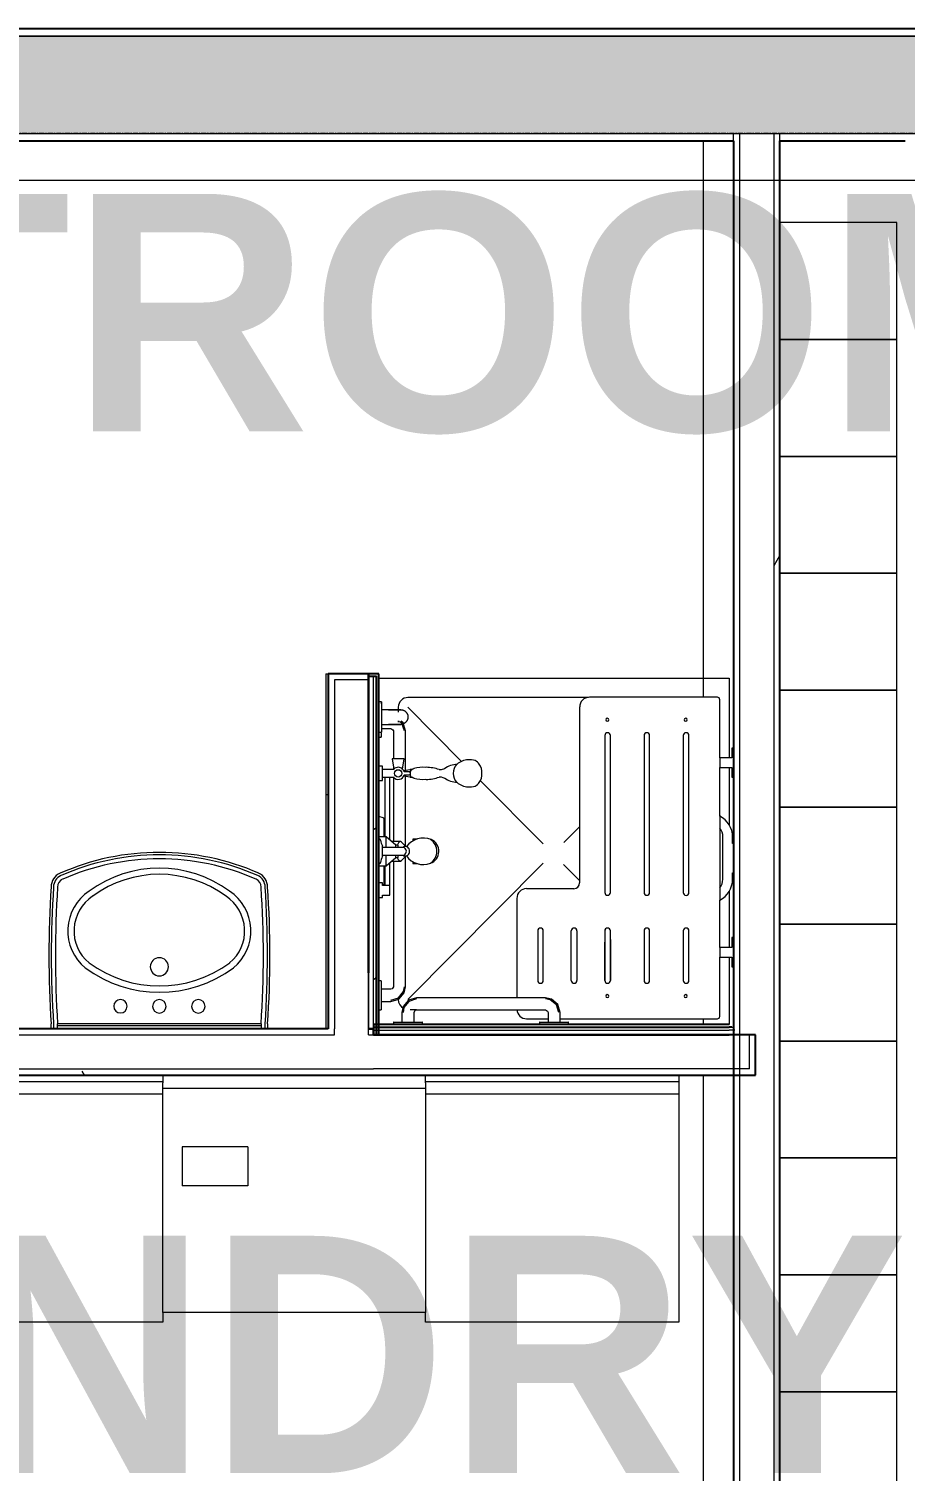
# Model space of a CAD drawing. Header units: inches. Extents: x 25557 to 33164, y -23509 to -20035.
# Drawn here: x 31163 to 31253, y -22506.8 to -22358.8 of the extents above; entities that cross this region are included whole.
import ezdxf

# ---------------------------------------------------------------- set-up
doc = ezdxf.new("R2010")
doc.units = ezdxf.units.IN
doc.header["$MEASUREMENT"] = 0
doc.linetypes.add('Grid Line 1_2_', pattern=[0.875, 0.5, -0.125, 0.125, -0.125])
for name, color, linetype, lineweight in [('A-AREA', 32, 'Continuous', 9), ('A-GENM', 13, 'Continuous', 9), ('A-WALL', 113, 'Continuous', 25), ('A-WALL-PATT', 111, 'Continuous', 25), ('G-ANNO-SYMB', 111, 'Continuous', 9), ('I-FURN', 30, 'Continuous', 9), ('I-WALL', 2, 'Continuous', 9), ('L-SITE-WALL', 31, 'Continuous', 9), ('M-AREA-IDEN', 171, 'Continuous', 9), ('P-SANR-FIXT', 6, 'Continuous', 9), ('Q-SPCQ', 91, 'Continuous', 9), ('S-GRID', 1, 'Continuous', 9)]:
    doc.layers.add(name, color=color, linetype=linetype, lineweight=lineweight)
doc.styles.add('Arial_B', font='arialbd.ttf', dxfattribs={"height": 24.354149})
pattern_1 = [(0, (5932.319, 0), (61.44, 15.36), [2.534, -43.546, 2.534, -43.546, -245.76]), (0, (5932.319, 0), (61.44, 15.36), [-92.16, 2.534, -89.626, 2.534, -43.546, -107.52]), (0, (5932.319, 0), (61.44, 15.36), [-230.4, 2.534, -28.186, 2.534, -74.266]), (120, (5955.359, 7.68), (-44.02215, 45.528601), [2.534, -43.546, 2.534, -43.546, -245.76]), (120, (5955.359, 7.68), (-44.02215, 45.528601), [-92.16, 2.534, -89.626, 2.534, -43.546, -107.52]), (120, (5955.359, 7.68), (-44.02215, 45.528601), [-230.4, 2.534, -28.186, 2.534, -74.266]), (240, (5963.039, 38.4), (-17.41785, -60.888601), [2.534, -43.546, 2.534, -43.546, -245.76]), (240, (5963.039, 38.4), (-17.41785, -60.888601), [-92.16, 2.534, -89.626, 2.534, -43.546, -107.52]), (240, (5963.039, 38.4), (-17.41785, -60.888601), [-230.4, 2.534, -28.186, 2.534, -74.266])]
pattern_2 = [(296.565, (5961.12, 17.28), (0.0001, 115.19999), [12.88, -244.715]), (33.69, (5966.88, 5.76), (-0.00014, 115.19958), [20.768, -394.592]), (33.69, (6082.08, 5.76), (-0.00014, 115.19958), [20.768, -394.592]), (33.69, (6197.28, 5.76), (-0.00014, 115.19958), [20.768, -394.592]), (116.565, (5984.16, 17.28), (0.0001, 115.19999), [12.88, -244.715]), (213.69, (5978.4, 28.8), (-0.00014, 115.19958), [20.768, -394.592]), (213.69, (6093.6, 28.8), (-0.00014, 115.19958), [20.768, -394.592]), (213.69, (6208.8, 28.8), (-0.00014, 115.19958), [20.768, -394.592]), (26.565, (6007.2, 17.28), (0.0001, 115.2), [25.76, -231.836]), (26.565, (6122.4, 17.28), (0.0001, 115.2), [25.76, -231.836]), (270, (6030.24, 28.8), (115.2, 7e-15), [11.52, -103.68]), (225, (6030.24, 17.28), (-1e-14, 115.20042), [16.292, -146.626]), (135, (6018.72, 5.76), (1e-14, 115.20042), [16.292, -146.626]), (288.435, (5984.16, 51.84), (-0.00042, 115.19956), [18.215, -346.08]), (18.435, (5989.92, 34.56), (-0.0004, 115.19956), [18.215, -346.08]), (18.435, (6105.12, 34.56), (-0.0004, 115.19956), [18.215, -346.08]), (18.435, (6220.32, 34.56), (-0.0004, 115.19956), [18.215, -346.08]), (135, (6007.2, 40.32), (1e-14, 115.20042), [16.292, -146.626]), (180, (5995.68, 51.84), (-1e-14, -115.2), [11.52, -103.68]), (251.565, (5955.36, 80.64), (0.00042, 115.19956), [18.215, -346.08]), (315, (5949.6, 63.36), (-1e-14, 115.20042), [16.292, -146.626]), (71.565, (5961.12, 51.84), (0.00042, 115.19956), [18.215, -346.08]), (135, (5966.88, 69.12), (1e-14, 115.20042), [16.292, -146.626]), (225, (6001.44, 80.64), (-1e-14, 115.20042), [16.292, -146.626]), (123.69, (5989.92, 69.12), (-0.00014, 115.19958), [20.768, -394.592]), (123.69, (6105.12, 69.12), (-0.00014, 115.19958), [20.768, -394.592]), (26.565, (5978.4, 86.4), (0.0001, 115.2), [12.88, -244.715]), (26.565, (6093.6, 86.4), (0.0001, 115.2), [12.88, -244.715]), (315, (5989.92, 92.16), (-1e-14, 115.20042), [16.292, -146.626]), (213.69, (6041.76, 109.44), (-0.00014, 115.19958), [20.768, -394.592]), (213.69, (6156.96, 109.44), (-0.00014, 115.19958), [20.768, -394.592]), (213.69, (6272.16, 109.44), (-0.00014, 115.19958), [20.768, -394.592]), (296.565, (6024.48, 97.92), (0.0001, 115.19999), [12.88, -244.715]), (45, (6030.24, 86.4), (1e-14, 115.20042), [16.292, -146.626]), (90, (6041.76, 97.92), (-115.2, 7e-15), [11.52, -103.68]), (213.69, (5989.92, 115.2), (-0.00014, 115.19958), [20.768, -394.592]), (213.69, (6105.12, 115.2), (-0.00014, 115.19958), [20.768, -394.592]), (213.69, (6220.32, 115.2), (-0.00014, 115.19958), [20.768, -394.592]), (315, (5972.64, 103.68), (-1e-14, 115.20042), [8.146, -154.772]), (26.565, (5978.4, 97.92), (0.0001, 115.2), [12.88, -244.715]), (26.565, (6093.6, 97.92), (0.0001, 115.2), [12.88, -244.715]), (90, (5989.92, 103.68), (-115.2, 7e-15), [11.52, -103.68]), (333.435, (5943.84, 109.44), (-0.0001, 115.2), [12.88, -244.715]), (333.435, (6059.04, 109.44), (-0.0001, 115.2), [12.88, -244.715]), (243.435, (5955.36, 103.68), (-0.0001, 115.19999), [12.88, -244.715]), (161.565, (5949.6, 92.16), (0.0004, 115.19956), [18.215, -346.08]), (161.565, (6064.8, 92.16), (0.0004, 115.19956), [18.215, -346.08]), (161.565, (6180, 92.16), (0.0004, 115.19956), [18.215, -346.08]), (45, (5932.32, 97.92), (1e-14, 115.20042), [16.292, -146.626]), (26.565, (5938.08, 0), (0.0001, 115.2), [12.88, -244.715]), (26.565, (6053.28, 0), (0.0001, 115.2), [12.88, -244.715]), (116.565, (5949.6, 5.76), (0.0001, 115.19999), [12.88, -244.715]), (206.565, (5943.84, 17.28), (0.0001, 115.2), [12.88, -244.715]), (206.565, (6059.04, 17.28), (0.0001, 115.2), [12.88, -244.715]), (296.565, (5932.32, 11.52), (0.0001, 115.19999), [12.88, -244.715]), (14.036, (6018.72, 51.84), (0.0005, 115.19957), [23.749, -451.233]), (14.036, (6133.92, 51.84), (0.0005, 115.19957), [23.749, -451.233]), (14.036, (6249.12, 51.84), (0.0005, 115.19957), [23.749, -451.233]), (14.036, (6364.32, 51.84), (0.0005, 115.19957), [23.749, -451.233]), (135, (6041.76, 57.6), (1e-14, 115.20042), [16.292, -146.626]), (198.435, (6030.24, 69.12), (-0.0004, 115.19956), [18.215, -346.08]), (198.435, (6145.44, 69.12), (-0.0004, 115.19956), [18.215, -346.08]), (198.435, (6260.64, 69.12), (-0.0004, 115.19956), [18.215, -346.08]), (296.565, (6012.96, 63.36), (0.0001, 115.19999), [12.88, -244.715]), (333.435, (5938.08, 34.56), (-0.0001, 115.2), [12.88, -244.715]), (333.435, (6053.28, 34.56), (-0.0001, 115.2), [12.88, -244.715]), (45, (5949.6, 28.8), (1e-14, 115.20042), [8.146, -154.772]), (116.565, (5955.36, 34.56), (0.0001, 115.19999), [12.88, -244.715]), (225, (5949.6, 46.08), (-1e-14, 115.20042), [16.292, -146.626])]

# ---------------------------------------------------------------- blocks, each defined once
blk = doc.blocks.new('Locker-Double Stacked - 12_ x 12_-11070-Overall Floor Plan')
at = {"layer": 'I-FURN', "color": 7}
for p, q in [((6, 6), (-6, 6)), ((-6, 6), (-6, -6)), ((6, -6), (6, 6)), ((-6, -6), (6, -6))]:
    blk.add_line(p, q, dxfattribs=at)
blk = doc.blocks.new('Sink-Bathroom-Kohler-Pinoir-2035-8 - Vitreous_China-0-White-11071-Overall Floor Plan')
at = {"layer": 'P-SANR-FIXT', "color": 7}
for p, q in [((24149.93, -22598.24), (24149.93, -22597.74)), ((24150.18, -22597.73), (24150.18, -22598.24)), ((24150.6, -22598.24), (24150.6, -22597.72)), ((24161.05, -22597.72), (24150.6, -22597.72)), ((24150.6, -22597.91), (24161.05, -22597.89)), ((24171.5, -22597.72), (24161.05, -22597.72)), ((24161.05, -22597.89), (24171.5, -22597.91)), ((24171.5, -22597.72), (24171.5, -22598.24)), ((24171.91, -22598.24), (24171.91, -22597.73)), ((24172.17, -22597.74), (24172.17, -22598.24))]:
    blk.add_line(p, q, dxfattribs=at)
for centre, radius, start, end in [((24161.05, -22605.54), 25.41, 66.3302, 113.6742), ((24161.05, -22605.54), 25.15, 66.3302, 113.6726), ((24161.05, -22605.54), 24.74, 66.3302, 113.6698), ((24161.05, -22593.95), 12.2, 53.7683, 126.2317), ((24151.47, -22583.68), 1.54, 113.9605, 180.0345), ((24151.47, -22583.68), 1.29, 113.9877, 180.3965), ((24151.47, -22583.68), 0.875, 114.0553, 181.2927), ((24161.05, -22593.95), 11.57, 53.6931, 126.3069), ((24170.63, -22583.67), 0.862, 358.0783, 66.3302), ((24170.63, -22583.67), 1.28, 359.0965, 66.3302), ((24170.63, -22583.67), 1.53, 359.5057, 66.3302), ((24256.28, -22590.71), 106.58, 176.2183, 183.7835), ((24256.28, -22590.71), 106.33, 176.2135, 183.7881), ((24256.28, -22590.71), 105.91, 176.2045, 183.7955), ((24156.54, -22588.19), 4.9, 123.5514, 230.6366), ((24156.54, -22588.19), 4.26, 123.3558, 230.4225), ((24165.55, -22588.19), 4.26, 309.5775, 56.6442), ((24165.55, -22588.19), 4.9, 309.3634, 56.4486), ((24065.82, -22590.71), 105.91, 356.2045, 3.7955), ((24065.82, -22590.71), 106.33, 356.2119, 3.7854), ((24065.82, -22590.71), 106.58, 356.2165, 3.78), ((24161.05, -22581.66), 12.82, 233.5725, 306.4275), ((24161.05, -22581.66), 12.18, 233.6508, 306.3492), ((24161.05, -22591.87), 0.934, 0, 180), ((24161.05, -22591.87), 0.934, 180, 0), ((24157.05, -22595.92), 0.692, 0, 180), ((24161.05, -22595.93), 0.69, 0, 180), ((24165.05, -22595.93), 0.69, 0, 180), ((24157.05, -22595.92), 0.692, 180, 0), ((24161.05, -22595.93), 0.69, 180, 0), ((24165.05, -22595.93), 0.69, 180, 0)]:
    blk.add_arc(centre, radius, start, end, dxfattribs=at)
blk = doc.blocks.new('Parametric_ADA_Grab_Bar_-_2_Piece_3744 - Parametric_ADA_Grab_Bar_-_2_Piece_3744 2-222682-Overall Floor Plan')
at = {"layer": 'A-GENM', "color": 7}
for p, q in [((0, 30.03), (0.25, 30.03)), ((0.25, 30.47), (0.25, 30.03)), ((0.25, 30.03), (0.25, 30.08)), ((0.28, 30.91), (1.25, 30.91)), ((1.5, 30.66), (1.5, 27.81)), ((2.75, 26.59), (2.75, 30.66)), ((1.5, 27.05), (1.5, 26.69)), ((1.5, 25.94), (1.5, 19.31)), ((2.75, 18.85), (2.75, 26.04)), ((2.75, 4.41), (2.75, 17.77)), ((1.5, 17.32), (1.5, 4.41)), ((0.25, 5.03), (0, 5.03)), ((0.25, 4.98), (0.25, 5.03)), ((0.25, 5.03), (0.25, 2.03)), ((1.25, 4.16), (0.25, 4.16)), ((17.13, 3.28), (3.88, 3.28)), ((0, 2.03), (0.25, 2.03)), ((0.25, 2.91), (1.25, 2.91)), ((0.25, 2.03), (0.25, 2.08)), ((2.38, 1.78), (2.38, 0.78)), ((3.63, 0.78), (3.63, 1.78)), ((3.88, 2.03), (17.13, 2.03)), ((17.38, 1.78), (17.38, 0.78)), ((18.63, 0.78), (18.63, 1.78)), ((1.5, 0.78), (1.5, 0.53)), ((1.5, 0.78), (4.5, 0.78)), ((1.55, 0.78), (1.5, 0.78)), ((4.5, 0.78), (4.45, 0.78)), ((4.5, 0.53), (4.5, 0.78)), ((16.5, 0.78), (16.5, 0.53)), ((16.5, 0.78), (19.5, 0.78)), ((16.55, 0.78), (16.5, 0.78)), ((19.5, 0.78), (19.45, 0.78)), ((19.5, 0.53), (19.5, 0.78))]:
    blk.add_line(p, q, dxfattribs=at)
at = {"layer": 'A-GENM', "color": 7, "flags": 128}
for points in [[(2.63, 30.66), (2.38, 31.44), (2.14, 31.63)], [(2.75, 30.66), (2.51, 31.48), (2.3, 31.65)], [(1.25, 30.91), (1.46, 30.79), (1.5, 30.66)], [(1.25, 2.91), (2.07, 3.15), (2.62, 3.8), (2.75, 4.41)], [(1.5, 4.41), (1.39, 4.2), (1.25, 4.16)], [(1.25, 3.03), (2.03, 3.27), (2.54, 3.92), (2.63, 4.41)], [(3.88, 3.28), (3.05, 3.04), (2.5, 2.38), (2.38, 1.78)], [(3.88, 3.16), (3.09, 2.91), (2.59, 2.27), (2.5, 1.78)], [(18.63, 1.78), (18.38, 2.6), (17.73, 3.15), (17.13, 3.28)], [(18.5, 1.78), (18.26, 2.56), (17.61, 3.07), (17.13, 3.16)], [(3.63, 1.78), (3.74, 1.99), (3.88, 2.03)], [(17.13, 2.03), (17.34, 1.92), (17.38, 1.78)]]:
    blk.add_lwpolyline(points, dxfattribs=at)
blk = doc.blocks.new('Shower_Seat-Retractable-Frost_Products_LTD_-Handicap-_975L_M_ - Steel-Stainless-V62-Overall Floor Plan')
at = {"layer": 'Q-SPCQ', "color": 10, "lineweight": 13}
for p, q in [((25301.35, -22427.4), (25288.21, -22427.4)), ((25301.6, -22433.61), (25301.6, -22427.65)), ((25287.21, -22428.4), (25287.21, -22446.46)), ((25289.79, -22431.33), (25289.79, -22447.44)), ((25290.37, -22447.44), (25290.37, -22431.33)), ((25293.82, -22431.33), (25293.82, -22447.44)), ((25294.4, -22447.44), (25294.4, -22431.33)), ((25297.85, -22431.33), (25297.85, -22447.44)), ((25298.42, -22447.44), (25298.42, -22431.33)), ((25301.6, -22433.61), (25301.6, -22434.61)), ((25302.84, -22433.61), (25301.6, -22433.61)), ((25303.02, -22432.62), (25302.84, -22432.62)), ((25302.84, -22432.62), (25302.84, -22433.61)), ((25301.6, -22434.61), (25302.84, -22434.61)), ((25301.6, -22439.59), (25301.6, -22434.61)), ((25302.84, -22434.61), (25302.84, -22435.6)), ((25302.84, -22435.6), (25303.02, -22435.6)), ((25301.6, -22439.52), (25301.6, -22448.23)), ((25301.92, -22446.09), (25301.92, -22441.71)), ((25302.92, -22442.42), (25302.92, -22441.74)), ((25303.01, -22442.41), (25302.92, -22442.42)), ((25303.01, -22445.41), (25303.01, -22442.41)), ((25302.92, -22445.41), (25303.01, -22445.41)), ((25302.92, -22446.09), (25302.92, -22445.41)), ((25286.62, -22447.05), (25281.76, -22447.05)), ((25280.77, -22448.04), (25280.77, -22458.26)), ((25301.6, -22453.07), (25301.6, -22448.23)), ((25282.9, -22451.37), (25282.9, -22456.47)), ((25283.48, -22456.47), (25283.48, -22451.37)), ((25286.35, -22456.47), (25286.35, -22451.37)), ((25286.93, -22451.37), (25286.93, -22456.47)), ((25289.79, -22451.37), (25289.79, -22451.42)), ((25289.79, -22451.37), (25289.79, -22456.47)), ((25290.37, -22456.47), (25290.37, -22451.37)), ((25293.82, -22451.37), (25293.82, -22456.47)), ((25294.4, -22456.47), (25294.4, -22451.37)), ((25297.85, -22451.37), (25297.85, -22456.47)), ((25298.42, -22456.47), (25298.42, -22451.37)), ((25289.79, -22456.47), (25289.79, -22452.52)), ((25290.37, -22452.25), (25290.37, -22456.47)), ((25301.6, -22453.07), (25301.6, -22454.07)), ((25302.84, -22453.07), (25301.6, -22453.07)), ((25302.84, -22452.07), (25302.84, -22453.07)), ((25303.02, -22452.07), (25302.84, -22452.07)), ((25301.6, -22454.07), (25302.84, -22454.07)), ((25301.6, -22460.15), (25301.6, -22454.07)), ((25302.84, -22454.07), (25302.84, -22455.06)), ((25302.84, -22455.06), (25303.02, -22455.06)), ((25281.76, -22460.4), (25283.97, -22460.4)), ((25285.18, -22460.4), (25301.35, -22460.4))]:
    blk.add_line(p, q, dxfattribs=at)
for centre, radius, start, end in [((25288.21, -22428.4), 0.998, 90, 180), ((25301.35, -22427.65), 0.249, 0, 90), ((25290.05, -22429.71), 0.157, 90, 270), ((25290.05, -22429.71), 0.157, 270, 90), ((25298.1, -22429.71), 0.157, 90, 270), ((25298.1, -22429.71), 0.157, 270, 90), ((25290.08, -22431.33), 0.289, 0, 180), ((25294.11, -22431.33), 0.289, 0, 180), ((25298.14, -22431.33), 0.289, 0, 180), ((25300.63, -22441.43), 2.09, 57.8406, 62.567), ((25300.5, -22441.74), 2.42, 0, 62.8489), ((25300.57, -22441.71), 1.35, 0, 40), ((25281.76, -22448.04), 0.998, 90, 180), ((25286.62, -22446.46), 0.589, 270, 0), ((25300.47, -22446.06), 1.45, 321.4199, 358.8453), ((25300.45, -22446.05), 2.47, 297.8217, 359.1458), ((25290.08, -22447.44), 0.288, 180, 0), ((25294.11, -22447.44), 0.288, 180, 0), ((25298.14, -22447.44), 0.289, 180, 0), ((25300.73, -22446.7), 1.77, 299.5044, 304.7548), ((25283.19, -22451.37), 0.289, 0, 180), ((25286.64, -22451.37), 0.289, 0, 180), ((25290.08, -22451.37), 0.289, 40.7863, 180), ((25290.08, -22451.37), 0.289, 0, 180), ((25294.11, -22451.37), 0.289, 0, 180), ((25298.14, -22451.37), 0.289, 0, 180), ((25283.19, -22456.47), 0.289, 180, 0), ((25286.64, -22456.47), 0.289, 180, 0), ((25290.08, -22456.47), 0.289, 180, 0), ((25290.08, -22456.47), 0.289, 180, 0), ((25294.11, -22456.47), 0.289, 180, 0), ((25298.14, -22456.47), 0.289, 180, 0), ((25290.05, -22458.07), 0.157, 90, 270), ((25290.05, -22458.07), 0.157, 270, 90), ((25298.1, -22458.07), 0.157, 90, 270), ((25298.1, -22458.07), 0.157, 270, 90), ((25281.76, -22459.4), 0.998, 182.9496, 270), ((25301.35, -22460.15), 0.249, 270, 0)]:
    blk.add_arc(centre, radius, start, end, dxfattribs=at)
blk = doc.blocks.new('817_Grab_Bars - 8170-001180-V56-Overall Floor Plan')
at = {"layer": 'Q-SPCQ', "color": 7}
for p, q in [((25461.77, -22630.3), (25461.77, -22631.02)), ((25461.77, -22630.3), (25461.77, -22631.02)), ((25463.27, -22631.02), (25463.27, -22630.3)), ((25463.27, -22631.02), (25463.27, -22630.3)), ((25460.95, -22631.02), (25460.95, -22631.3)), ((25460.95, -22631.02), (25460.95, -22631.3)), ((25460.95, -22631.02), (25464.08, -22631.02)), ((25461.16, -22631.02), (25460.95, -22631.02)), ((25460.95, -22631.02), (25461.16, -22631.02)), ((25461.16, -22631.02), (25460.95, -22631.02)), ((25464.08, -22631.3), (25464.08, -22631.02)), ((25464.08, -22631.3), (25464.08, -22631.02))]:
    blk.add_line(p, q, dxfattribs=at)
at = {"layer": 'Q-SPCQ', "color": 7, "flags": 128}
for points in [[(25461.77, -22629.05), (25461.77, -22629.02), (25461.77, -22628.99), (25461.77, -22628.96), (25461.77, -22628.93), (25461.78, -22628.9), (25461.79, -22628.87), (25461.79, -22628.85), (25461.8, -22628.82), (25461.81, -22628.79), (25461.82, -22628.76), (25461.84, -22628.73), (25461.85, -22628.71), (25461.86, -22628.68), (25461.88, -22628.65), (25461.9, -22628.63), (25461.91, -22628.6), (25461.93, -22628.58), (25461.95, -22628.56), (25461.97, -22628.54), (25461.99, -22628.51), (25462.01, -22628.49), (25462.04, -22628.47), (25462.06, -22628.46), (25462.09, -22628.44), (25462.11, -22628.42), (25462.14, -22628.41), (25462.16, -22628.39), (25462.19, -22628.38), (25462.22, -22628.37), (25462.24, -22628.35), (25462.27, -22628.34), (25462.3, -22628.33), (25462.33, -22628.33), (25462.36, -22628.32), (25462.39, -22628.31), (25462.42, -22628.31), (25462.45, -22628.31), (25462.48, -22628.3), (25462.51, -22628.3), (25462.52, -22628.3)], [(25461.77, -22629.05), (25461.77, -22629.05), (25461.77, -22629.06), (25461.77, -22629.06), (25461.77, -22629.07), (25461.77, -22629.08), (25461.77, -22629.09), (25461.77, -22629.1), (25461.77, -22629.12), (25461.77, -22629.13), (25461.77, -22629.15), (25461.77, -22629.17), (25461.77, -22629.19), (25461.77, -22629.22), (25461.77, -22629.24), (25461.77, -22629.27), (25461.77, -22629.3), (25461.77, -22629.33), (25461.77, -22629.36), (25461.77, -22629.4), (25461.77, -22629.43), (25461.77, -22629.47), (25461.77, -22629.51), (25461.77, -22629.55), (25461.77, -22629.59), (25461.77, -22629.63), (25461.77, -22629.67), (25461.77, -22629.71), (25461.77, -22629.76), (25461.77, -22629.8), (25461.77, -22629.85), (25461.77, -22629.9), (25461.77, -22629.94), (25461.77, -22629.99), (25461.77, -22630.04), (25461.77, -22630.09), (25461.77, -22630.14), (25461.77, -22630.19), (25461.77, -22630.24), (25461.77, -22630.29), (25461.77, -22630.3)], [(25461.77, -22630.3), (25461.77, -22630.25), (25461.77, -22630.2), (25461.77, -22630.15), (25461.77, -22630.1), (25461.77, -22630.05), (25461.77, -22630.01), (25461.77, -22629.96), (25461.77, -22629.91), (25461.77, -22629.86), (25461.77, -22629.82), (25461.77, -22629.77), (25461.77, -22629.73), (25461.77, -22629.68), (25461.77, -22629.64), (25461.77, -22629.6), (25461.77, -22629.56), (25461.77, -22629.52), (25461.77, -22629.48), (25461.77, -22629.44), (25461.77, -22629.41), (25461.77, -22629.37), (25461.77, -22629.34), (25461.77, -22629.31), (25461.77, -22629.28), (25461.77, -22629.25), (25461.77, -22629.22), (25461.77, -22629.2), (25461.77, -22629.18), (25461.77, -22629.16), (25461.77, -22629.14), (25461.77, -22629.12), (25461.77, -22629.11), (25461.77, -22629.09), (25461.77, -22629.08), (25461.77, -22629.07), (25461.77, -22629.06), (25461.77, -22629.06), (25461.77, -22629.05), (25461.77, -22629.05)], [(25462.52, -22628.3), (25462.55, -22628.3), (25462.58, -22628.31), (25462.61, -22628.31), (25462.63, -22628.31), (25462.66, -22628.32), (25462.69, -22628.32), (25462.72, -22628.33), (25462.75, -22628.34), (25462.78, -22628.35), (25462.81, -22628.36), (25462.83, -22628.37), (25462.86, -22628.39), (25462.89, -22628.4), (25462.91, -22628.42), (25462.94, -22628.43), (25462.96, -22628.45), (25462.99, -22628.47), (25463.01, -22628.49), (25463.03, -22628.51), (25463.05, -22628.53), (25463.07, -22628.55), (25463.09, -22628.57), (25463.11, -22628.6), (25463.13, -22628.62), (25463.15, -22628.65), (25463.16, -22628.67), (25463.18, -22628.7), (25463.19, -22628.73), (25463.2, -22628.75), (25463.21, -22628.78), (25463.22, -22628.81), (25463.23, -22628.84), (25463.24, -22628.87), (25463.25, -22628.9), (25463.25, -22628.93), (25463.26, -22628.95), (25463.26, -22628.98), (25463.26, -22629.01), (25463.27, -22629.04), (25463.27, -22629.05)], [(25463.27, -22630.3), (25463.27, -22630.25), (25463.27, -22630.2), (25463.27, -22630.15), (25463.27, -22630.1), (25463.27, -22630.05), (25463.27, -22630.01), (25463.27, -22629.96), (25463.27, -22629.91), (25463.27, -22629.86), (25463.27, -22629.82), (25463.27, -22629.77), (25463.27, -22629.73), (25463.27, -22629.68), (25463.27, -22629.64), (25463.27, -22629.6), (25463.27, -22629.56), (25463.27, -22629.52), (25463.27, -22629.48), (25463.27, -22629.44), (25463.27, -22629.41), (25463.27, -22629.37), (25463.27, -22629.34), (25463.27, -22629.31), (25463.27, -22629.28), (25463.27, -22629.25), (25463.27, -22629.22), (25463.27, -22629.2), (25463.27, -22629.18), (25463.27, -22629.16), (25463.27, -22629.14), (25463.27, -22629.12), (25463.27, -22629.11), (25463.27, -22629.09), (25463.27, -22629.08), (25463.27, -22629.07), (25463.27, -22629.06), (25463.27, -22629.06), (25463.27, -22629.05), (25463.27, -22629.05)], [(25463.27, -22629.05), (25463.27, -22629.05), (25463.27, -22629.06), (25463.27, -22629.06), (25463.27, -22629.07), (25463.27, -22629.08), (25463.27, -22629.09), (25463.27, -22629.1), (25463.27, -22629.12), (25463.27, -22629.13), (25463.27, -22629.15), (25463.27, -22629.17), (25463.27, -22629.19), (25463.27, -22629.22), (25463.27, -22629.24), (25463.27, -22629.27), (25463.27, -22629.3), (25463.27, -22629.33), (25463.27, -22629.36), (25463.27, -22629.4), (25463.27, -22629.43), (25463.27, -22629.47), (25463.27, -22629.51), (25463.27, -22629.55), (25463.27, -22629.59), (25463.27, -22629.63), (25463.27, -22629.67), (25463.27, -22629.71), (25463.27, -22629.76), (25463.27, -22629.8), (25463.27, -22629.85), (25463.27, -22629.9), (25463.27, -22629.94), (25463.27, -22629.99), (25463.27, -22630.04), (25463.27, -22630.09), (25463.27, -22630.14), (25463.27, -22630.19), (25463.27, -22630.24), (25463.27, -22630.29), (25463.27, -22630.3)]]:
    blk.add_lwpolyline(points, dxfattribs=at)
blk = doc.blocks.new('Shower Base-3D - 36_ x 36_-96782-Overall Floor Plan')
at = {"layer": 'P-SANR-FIXT', "color": 7}
for p, q in [((-18, 18), (18, 18)), ((18, 18), (18, 9.82)), ((-16, 15), (-16, 14.5)), ((3.53, 16), (-15, 16)), ((-9.49, 9.44), (-15, 15)), ((-16, 13.61), (-16, 13.47)), ((-1.13, 0.98), (-7.57, 7.49)), ((18, 8.82), (18, 2.9)), ((1.01, 1.11), (2.63, 2.72)), ((-1.12, -1), (-15, -15)), ((0.97, -1.14), (2.63, -2.78)), ((18, -3.85), (18, -9.64)), ((18, -10.64), (18, -17.56)), ((-16, -14.83), (-16, -15)), ((-14.76, -16), (-14.13, -16))]:
    blk.add_line(p, q, dxfattribs=at)
for centre, start, end in [((-15, 15), 90, 180), ((-15, -15), 180, 243.9725)]:
    blk.add_arc(centre, 1, start, end, dxfattribs=at)
blk = doc.blocks.new('Shower-Unit-Zurn-Z7301-SS-MT-DV2P-HW - Z7301-SS-MT-DV2P-HW-V67-Overall Floor Plan')
at = {"layer": 'A-GENM'}
for p, q in [((-4.75, 0), (-4.75, -0.38)), ((-4.75, -0.38), (-4.5, -0.38)), ((-4.5, -0.38), (-4.5, -1.13)), ((-4.5, -1.13), (-3.5, -1.13)), ((-3.5, -1.13), (-3.5, -0.38)), ((-3.5, -0.38), (-3.25, -0.38)), ((-1.5, -0.63), (-3.5, -0.63)), ((-3.5, -1.13), (-1.17, -1.13)), ((-3.25, -0.38), (-3.25, 0)), ((1.17, -1.13), (7.62, -1.13)), ((7.62, -0.63), (1.5, -0.63)), ((7.25, 0), (7.25, -0.38)), ((7.25, -0.38), (7.62, -0.38)), ((7.62, -0.38), (8.38, -0.38)), ((7.62, -0.38), (7.62, -1.5)), ((8.38, -1.5), (8.38, -0.38)), ((8.38, -0.38), (8.75, -0.38)), ((9.5, -1.36), (8.44, -1.55)), ((8.75, -0.38), (8.75, 0)), ((9.5, -2.62), (9.5, -1.36)), ((7.75, -2.62), (7.63, -3.19)), ((7.86, -2.61), (7.86, -3.12)), ((8.14, -3.12), (8.14, -2.61)), ((8.37, -3.19), (8.25, -2.62)), ((8.44, -2.45), (9.5, -2.62)), ((7.62, -3.24), (7.62, -3.41)), ((8.38, -3.41), (8.38, -3.24)), ((7.65, -6.42), (7.52, -6.76)), ((7.63, -6.21), (7.65, -6.42)), ((8.35, -6.42), (8.37, -6.21)), ((8.48, -6.76), (8.35, -6.42))]:
    blk.add_line(p, q, dxfattribs=at)
at = {"layer": 'A-GENM', "color": 7}
for p, q in [((-1.5, 0), (-1.5, -0.75)), ((-1.5, -0.75), (-0.4, -0.75)), ((-1.5, -0.75), (-0.63, -1.75)), ((0.4, -0.75), (1.5, -0.75)), ((0.63, -1.75), (1.5, -0.75)), ((1.5, -0.75), (1.5, 0)), ((-0.63, -1.75), (-0.4, -1.75)), ((-0.63, -1.75), (-0.63, -2)), ((-0.63, -2), (-0.4, -2)), ((0.4, -1.75), (0.63, -1.75)), ((0.4, -2), (0.63, -2)), ((0.63, -2), (0.63, -1.75)), ((-1.05, -3.5), (-1.25, -3.5)), ((-1.25, -3.5), (-1.25, -3.96)), ((1.25, -3.5), (1.06, -3.5)), ((1.25, -3.92), (1.25, -3.5))]:
    blk.add_line(p, q, dxfattribs=at)
at = {"layer": 'A-GENM'}
blk.add_circle((8, -2), 0.375, dxfattribs=at)
for centre, radius, start, end in [((8, -2), 0.625, 126.8699, 256.9481), ((8, -2), 0.625, 283.0519, 314.2572), ((8, -2), 0.625, 45.7475, 53.1301), ((8, -2), 0.625, 314.2572, 45.7475), ((11.46, -4.61), 4.08, 165.8269, 183.3406), ((8.98, -4.32), 1.63, 146.1204, 154.5364), ((7.85, -3.23), 0.225, 167.7751, 181.8194), ((8, -3.9), 0.687, 56.9089, 123.0911), ((8, -3.12), 0.141, 180, 360), ((8.15, -3.23), 0.225, 358.1806, 12.2249), ((7.02, -4.32), 1.63, 25.4636, 33.8796), ((4.54, -4.61), 4.08, 356.6594, 14.1731), ((11.6, -4.81), 4.22, 180.5665, 199.4054), ((4.4, -4.81), 4.22, 340.5946, 359.4335), ((9.42, -8.15), 2.35, 143.7224, 177.4669), ((6.58, -8.15), 2.35, 2.5331, 36.2776), ((8.47, -9.28), 1.87, 138.72, 176.4673), ((8, -8.99), 1.34, 46.1253, 133.8747), ((7.53, -9.28), 1.87, 3.5327, 41.28), ((8.6, -9.29), 2, 176.4673, 197.5327), ((7.65, -9.45), 1.05, 204.5638, 235.4362), ((7.96, -9.01), 1.59, 235.4362, 271.5888), ((8.04, -9.01), 1.59, 268.4112, 304.5638), ((8.35, -9.45), 1.05, 304.5638, 335.4362), ((7.4, -9.29), 2, 342.4673, 3.5327)]:
    blk.add_arc(centre, radius, start, end, dxfattribs=at)
at = {"layer": 'P-SANR-FIXT', "color": 7}
for p, q in [((-1.24, 0), (-1.24, -0.1)), ((1.24, -0.1), (1.24, 0)), ((-3.31, -0.54), (-1.5, -0.54)), ((-1, -1.33), (-1, -2.23)), ((-0.55, -0.38), (-0.4, -0.38)), ((-0.4, -0.38), (-0.4, -2.46)), ((-0.4, -0.38), (0.4, -0.38)), ((0.4, -2.46), (0.4, -0.38)), ((0.4, -0.38), (0.55, -0.38)), ((1, -2.23), (1, -1.33)), ((1.5, -0.54), (3.31, -0.54)), ((3.43, -0.45), (3.56, 0)), ((-0.48, -2.64), (-0.48, -2.84)), ((0.48, -2.84), (0.48, -2.64))]:
    blk.add_line(p, q, dxfattribs=at)
for centre, radius, start, end in [((-3.31, -0.42), 0.125, 196, 270), ((-1.14, -0.1), 0.0945, 180, 270), ((-1.14, -1.21), 1.02, 54.522, 90), ((1.14, -1.21), 1.02, 90, 125.478), ((1.14, -0.1), 0.0945, 270, 0), ((3.31, -0.42), 0.125, 270, 344), ((0.79, -4.57), 2.15, 126.1534, 200.0175), ((-0.63, -2.12), 0.388, 197.5027, 230.4973), ((-2.26, -4.09), 2.18, 35.18, 50.4973), ((2.26, -4.09), 2.18, 129.5027, 144.8141), ((-0.79, -4.57), 2.15, 337.8261, 53.8466), ((0.63, -2.12), 0.388, 309.5027, 342.4973), ((0, -4.86), 1.31, 200.0175, 336.4181), ((0, -4.51), 1.46, 212.9208, 327.0792)]:
    blk.add_arc(centre, radius, start, end, dxfattribs=at)
for centre, major_axis, ratio, start_param, end_param in [((0, -2.84), (-0.476, 0), 0.662364, 0, 3.141593), ((0, -2.46), (-0.4, 0), 0.941821, 0, 3.141593), ((-0.11, -2.15), (-1.11, 0.08), 0.351489, 2.831356, 3.949343)]:
    blk.add_ellipse(centre, major_axis=major_axis, ratio=ratio, start_param=start_param, end_param=end_param, dxfattribs=at)
blk.add_open_spline([(-0.68, -1.91), (-0.69, -1.92), (-0.81, -1.97), (-0.96, -2.08), (-1.02, -2.22), (-0.98, -2.3), (-0.94, -2.34)], degree=3, knots=[0.2535572, 0.2535572, 0.2535572, 0.2535572, 0.2857143, 0.5714286, 0.7857143, 1, 1, 1, 1], dxfattribs=at)
for points in [[(-0.4, -2.46), (-0.42, -2.48), (-0.44, -2.52), (-0.47, -2.58), (-0.48, -2.62), (-0.48, -2.64)], [(0.48, -2.64), (0.48, -2.62), (0.47, -2.58), (0.44, -2.52), (0.42, -2.48), (0.4, -2.46)]]:
    blk.add_open_spline(points, degree=3, dxfattribs=at)
blk = doc.blocks.new('Locker Rooms and Restrooms_rvt-2-Overall Floor Plan')
at = {"layer": 'A-WALL-PATT', "lineweight": 9}
h = blk.add_hatch(dxfattribs=at)
h.set_pattern_fill('FP_39', color=27, style=0, pattern_type=2)
h.set_pattern_definition([(90, (31181.71, -22461.428), (-24, -48), [48, 0, 0, 0]), (180, (31193.71, -22437.43), (-6e-15, -48), [12, -12]), (180, (31181.71, -22449.43), (-6e-15, -48), [12, -12]), (180, (31181.71, -22425.43), (-6e-15, -48), [12, -12]), (90, (31169.71, -22461.428), (-24, -48), [48, 0, 0, 0]), (180, (31193.71, -22413.43), (-6e-15, -48), [12, -12])])
h.paths.add_polyline_path([(25261.14, -22461.43), (25261.39, -22461.43), (25261.39, -22424.99), (25261.14, -22424.99), (25261.14, -22461.18)], flags=0)
h = blk.add_hatch(dxfattribs=at)
h.set_pattern_fill('FP_34', style=0, pattern_type=2)
h.set_pattern_definition(pattern_2)
h.paths.add_polyline_path([(25266.27, -22425.3), (25266.27, -22425.24), (25265.52, -22425.3)], flags=0)
h.paths.add_polyline_path([(25266.27, -22462.05), (25266.33, -22462.05), (25266.27, -22455.69)], flags=0)
h = blk.add_hatch(dxfattribs=at)
h.set_pattern_fill('FP_34', style=0, pattern_type=2)
h.set_pattern_definition(pattern_2)
h.paths.add_polyline_path([(25266.27, -22462.05), (25266.27, -22425.3), (25266.02, -22425.3), (25266.05, -22462.05)], flags=0)
h = blk.add_hatch(dxfattribs=at)
h.set_pattern_fill('FP_15', style=0, pattern_type=2)
h.set_pattern_definition(pattern_1)
h.paths.add_polyline_path([(25172.77, -22465.55), (25172.77, -22462.05), (25262.02, -22462.05), (25262.02, -22461.43), (25172.14, -22461.43), (25172.14, -22465.55)], flags=0)
h.paths.add_polyline_path([(25266.05, -22462.05), (25266.05, -22461.43), (25265.52, -22461.43), (25265.52, -22462.05)], flags=0)
h = blk.add_hatch(dxfattribs=at)
h.set_pattern_fill('FP_15', style=0, pattern_type=2)
h.set_pattern_definition(pattern_1)
h.paths.add_polyline_path([(25223.52, -22466.18), (25266.05, -22466.18), (25266.05, -22465.55), (25172.14, -22465.55), (25172.14, -22466.18), (25206.24, -22466.18)], flags=0)
at = {"layer": 'A-WALL', "color": 7, "lineweight": 9}
for p, q in [((25261.14, -22424.99), (25261.39, -22424.99)), ((25261.14, -22424.99), (25261.14, -22461.43)), ((25262.02, -22425.62), (25262.02, -22461.43)), ((25265.52, -22425.62), (25262.02, -22425.62)), ((25266.27, -22425.24), (25265.52, -22425.24)), ((25266.27, -22425.3), (25265.52, -22425.3)), ((25266.02, -22425.3), (25266.02, -22455.69)), ((25266.33, -22425.24), (25266.27, -22425.24)), ((25266.27, -22425.3), (25266.27, -22455.69)), ((25266.33, -22425.24), (25266.33, -22455.69)), ((25265.52, -22455.69), (25265.52, -22461.43)), ((25265.52, -22461.43), (25265.52, -22455.69)), ((25266.02, -22455.69), (25266.02, -22461.43)), ((25266.27, -22455.69), (25266.27, -22462.05)), ((25266.33, -22455.69), (25266.33, -22462.05)), ((25172.77, -22462.05), (25262.02, -22462.05)), ((25262.02, -22462.05), (25262.02, -22461.43)), ((25265.52, -22462.05), (25265.52, -22461.43)), ((25265.52, -22462.05), (25266.05, -22462.05)), ((25266.05, -22461.24), (25302.58, -22461.24)), ((25266.05, -22461.3), (25302.58, -22461.3)), ((25266.05, -22461.55), (25302.58, -22461.55)), ((25302.83, -22461.24), (25302.58, -22461.24)), ((25302.83, -22461.3), (25302.58, -22461.3)), ((25302.89, -22461.55), (25302.58, -22461.55)), ((25302.89, -22461.3), (25302.83, -22461.3)), ((25303.14, -22461.55), (25302.89, -22461.55)), ((25304.64, -22465.55), (25304.64, -22462.05)), ((25172.77, -22465.55), (25266.05, -22465.55)), ((25304.64, -22465.55), (25266.05, -22465.55))]:
    blk.add_line(p, q, dxfattribs=at)
at = {"layer": 'I-WALL', "color": 250, "lineweight": 25}
for p, q in [((25262.02, -22424.99), (25261.39, -22424.99)), ((25261.39, -22424.99), (25261.39, -22461.43)), ((25265.52, -22424.99), (25262.02, -22424.99)), ((25266.33, -22424.99), (25265.52, -22424.99)), ((25265.52, -22424.99), (25265.52, -22425.24)), ((25265.52, -22425.62), (25265.52, -22424.99)), ((25266.58, -22424.99), (25266.33, -22424.99)), ((25266.58, -22462.05), (25266.58, -22424.99)), ((25265.52, -22425.24), (25265.52, -22425.3)), ((25265.52, -22425.3), (25265.52, -22425.62)), ((25265.52, -22425.62), (25265.52, -22455.69)), ((25265.52, -22455.69), (25265.52, -22425.62)), ((25261.39, -22461.43), (25172.14, -22461.43)), ((25266.05, -22461.43), (25265.52, -22461.43)), ((25265.52, -22461.43), (25266.05, -22461.43)), ((25302.58, -22460.99), (25266.05, -22460.99)), ((25266.05, -22460.99), (25266.05, -22462.05)), ((25266.05, -22462.05), (25266.05, -22461.43)), ((25266.05, -22461.43), (25266.05, -22462.05)), ((25304.64, -22462.05), (25266.05, -22462.05)), ((25266.05, -22462.05), (25302.58, -22462.05)), ((25266.05, -22462.05), (25266.58, -22462.05)), ((25305.27, -22462.05), (25304.64, -22462.05)), ((25305.27, -22465.55), (25305.27, -22462.05)), ((25172.14, -22466.18), (25266.05, -22466.18)), ((25266.05, -22466.18), (25305.27, -22466.18)), ((25305.27, -22466.18), (25305.27, -22465.55))]:
    blk.add_line(p, q, dxfattribs=at)
at = {"lineweight": 9}
for name, p, rotation in [('Locker-Double Stacked - 12_ x 12_-11070-Overall Floor Plan', (25313.77, -22384.68), 270), ('Locker-Double Stacked - 12_ x 12_-11070-Overall Floor Plan', (25313.77, -22396.68), 270), ('Locker-Double Stacked - 12_ x 12_-11070-Overall Floor Plan', (25313.77, -22408.68), 270), ('Locker-Double Stacked - 12_ x 12_-11070-Overall Floor Plan', (25313.77, -22420.68), 270), ('817_Grab_Bars - 8170-001180-V56-Overall Floor Plan', (47897.88, 3033.09), 270.0000000000003), ('Locker-Double Stacked - 12_ x 12_-11070-Overall Floor Plan', (25313.77, -22432.68), 270), ('Shower-Unit-Zurn-Z7301-SS-MT-DV2P-HW - Z7301-SS-MT-DV2P-HW-V67-Overall Floor Plan', (25266.58, -22443.21), 89.99999999999926), ('Locker-Double Stacked - 12_ x 12_-11070-Overall Floor Plan', (25313.77, -22444.68), 270), ('Locker-Double Stacked - 12_ x 12_-11070-Overall Floor Plan', (25313.77, -22456.68), 270), ('Locker-Double Stacked - 12_ x 12_-11070-Overall Floor Plan', (25313.77, -22468.68), 270), ('Locker-Double Stacked - 12_ x 12_-11070-Overall Floor Plan', (25313.77, -22480.68), 270), ('Locker-Double Stacked - 12_ x 12_-11070-Overall Floor Plan', (25313.77, -22492.68), 270), ('Locker-Double Stacked - 12_ x 12_-11070-Overall Floor Plan', (25313.77, -22504.68), 270)]:
    blk.add_blockref(name, p, dxfattribs=dict(at, rotation=rotation))
for name, p in [('Shower Base-3D - 36_ x 36_-96782-Overall Floor Plan', (25284.58, -22443.43)), ('Shower_Seat-Retractable-Frost_Products_LTD_-Handicap-_975L_M_ - Steel-Stainless-V62-Overall Floor Plan', (0, 0)), ('Parametric_ADA_Grab_Bar_-_2_Piece_3744 - Parametric_ADA_Grab_Bar_-_2_Piece_3744 2-222682-Overall Floor Plan', (25266.58, -22461.52)), ('Sink-Bathroom-Kohler-Pinoir-2035-8 - Vitreous_China-0-White-11071-Overall Floor Plan', (1083, 136.81))]:
    blk.add_blockref(name, p, dxfattribs=at)
blk = doc.blocks.new('Washing Machine - 26_x26_ - Private-670433-Overall Floor Plan')
at = {"layer": 'P-SANR-FIXT'}
for p, q in [((0.62, 13), (1.31, 13)), ((1.31, 13), (2.59, 13)), ((1.31, 13), (1.31, -13)), ((2.59, 13), (26, 13)), ((2.59, 13), (2.59, -13)), ((26, 13), (26, -13)), ((1.31, -13), (0.62, -13)), ((1.41, -13), (1.31, -13)), ((26, -13), (25, -13))]:
    blk.add_line(p, q, dxfattribs=at)
blk = doc.blocks.new('Dryer - 27_ x 25_ x 35_-670434-Overall Floor Plan')
at = {"layer": 'Q-SPCQ'}
for p, q in [((1.42, 0.11), (28.42, 0.11)), ((1.42, -23.48), (1.42, 0.11)), ((28.42, 0.11), (28.42, -23.48)), ((19.67, -12.89), (26.42, -12.89)), ((19.67, -16.89), (19.67, -12.89)), ((26.42, -16.89), (26.42, -12.89)), ((19.67, -16.89), (26.42, -16.89)), ((1.42, -22.89), (28.42, -22.89))]:
    blk.add_line(p, q, dxfattribs=at)
blk = doc.blocks.new('Washing Machine - 26_x26_ - Private-V9-Overall Floor Plan')
at = {"layer": 'P-SANR-FIXT'}
for p, q in [((0.62, 13), (1.31, 13)), ((1.31, 13), (1.41, 13)), ((1.31, 13), (1.31, -13)), ((2.59, 13), (2.59, -13)), ((25, 13), (26, 13)), ((26, 13), (26, -13)), ((1.31, -13), (0.62, -13)), ((1.41, -13), (1.31, -13)), ((26, -13), (25, -13))]:
    blk.add_line(p, q, dxfattribs=at)

msp = doc.modelspace()

# ---------------------------------------------------------------- hatches: boundary and pattern name
at = {"layer": 'A-WALL-PATT', "lineweight": 9}
h = msp.add_hatch(dxfattribs=at)
h.set_pattern_fill('FP_16', color=256, style=0, pattern_type=2)
h.set_pattern_definition([(161.57, (5933.279, 0.96), (-7.6802237, -0.0009796), [0, -54.643, 6.067, 0]), (18.43, (5931.359, 0.96), (-7.6802237, 0.0009796), [0, -54.643, 6.067, 0]), (108.43, (5933.279, 0.96), (3.8382953, -19.20136532), [18.211, -42.499]), (71.57, (5931.359, 0.96), (3.8382953, 19.20136532), [18.211, -42.499])])
h.paths.add_polyline_path([(31671.83, -22369.55), (31671.83, -22359.55), (31495.08, -22359.55), (31495.08, -22369.55)], flags=0)
h.paths.add_polyline_path([(31414.58, -22369.55), (31414.58, -22359.55), (31093.08, -22359.55), (31093.08, -22369.55), (31328.63, -22369.55)], flags=0)
h.paths.add_polyline_path([(31051.08, -22369.55), (31051.08, -22359.55), (30851.83, -22359.55), (30851.83, -22369.55), (30913.92, -22369.55)], flags=0)
h.paths.add_polyline_path([(30775.21, -22369.55), (30775.21, -22359.55), (30562.33, -22359.55), (30562.33, -22369.55), (30741.13, -22369.55)], flags=0)
h.paths.add_polyline_path([(28731.71, -22369.55), (28731.71, -22359.55), (28703.71, -22359.55), (28703.71, -22369.55)], flags=0)
h = msp.add_hatch(dxfattribs=at)
h.set_pattern_fill('FP_15', color=256, style=0, pattern_type=2)
h.set_pattern_definition(pattern_1)
h.paths.add_polyline_path([(31235.33, -22787.3), (31235.96, -22787.3), (31235.96, -22561.05), (31235.33, -22561.05), (31235.33, -22786.55)], flags=0)
h.paths.add_polyline_path([(31235.96, -22557.55), (31235.96, -22369.55), (31235.33, -22369.55), (31235.33, -22557.55)], flags=0)
h = msp.add_hatch(dxfattribs=at)
h.set_pattern_fill('FP_15', color=256, style=0, pattern_type=2)
h.set_pattern_definition(pattern_1)
h.paths.add_polyline_path([(31240.08, -22787.3), (31240.08, -22369.55), (31239.46, -22369.55), (31239.46, -22787.3)], flags=0)

# ---------------------------------------------------------------- linework, layer by layer
at = {"layer": 'A-AREA'}
for p, q in [((31232.21, -22370.3), (31232.21, -22427.4)), ((31232.21, -22460.4), (31232.21, -22460.99)), ((31232.21, -22466.18), (31232.21, -22556.93))]:
    msp.add_line(p, q, dxfattribs=at)
at = {"layer": 'A-WALL', "lineweight": 9}
for p, q in [((31093.08, -22359.55), (31414.58, -22359.55)), ((31093.08, -22369.55), (31414.58, -22369.55)), ((31235.33, -22370.3), (31235.33, -22369.55)), ((31235.96, -22369.55), (31235.96, -22557.55)), ((31239.46, -22369.55), (31239.46, -22787.3)), ((31240.08, -22370.3), (31240.08, -22369.55))]:
    msp.add_line(p, q, dxfattribs=at)
at = {"layer": 'G-ANNO-SYMB'}
msp.add_line((32245.84, -22374.36), (27929.61, -22374.36), dxfattribs=at)
at = {"layer": 'I-WALL', "lineweight": 25}
for p, q in [((31235.33, -22370.3), (31235.33, -22556.93)), ((31240.08, -22786.55), (31240.08, -22370.3))]:
    msp.add_line(p, q, dxfattribs=at)
at = {"layer": 'L-SITE-WALL', "lineweight": 25}
for p, q in [((31414.58, -22358.8), (31093.08, -22358.8)), ((31093.08, -22370.3), (31235.33, -22370.3)), ((31240.08, -22370.3), (31252.96, -22370.3))]:
    msp.add_line(p, q, dxfattribs=at)
at = {"layer": 'S-GRID', "linetype": 'Grid Line 1_2_'}
for p, q in [((32651.38, -22359.55), (28585.83, -22359.55)), ((33029.79, -22359.55), (28669.83, -22359.55)), ((32933.79, -22369.55), (28669.83, -22369.55))]:
    msp.add_line(p, q, dxfattribs=at)

# ---------------------------------------------------------------- block references
at = {"lineweight": 5}
msp.add_blockref('Locker Rooms and Restrooms_rvt-2-Overall Floor Plan', (5932.32, 0), dxfattribs=at)
at = {"layer": 'P-SANR-FIXT', "rotation": 270}
for name, p in [('Washing Machine - 26_x26_ - Private-V9-Overall Floor Plan', (31163.71, -22465.55)), ('Washing Machine - 26_x26_ - Private-670433-Overall Floor Plan', (31216.71, -22465.55))]:
    msp.add_blockref(name, p, dxfattribs=at)
at = {"layer": 'Q-SPCQ', "rotation": 180}
msp.add_blockref('Dryer - 27_ x 25_ x 35_-670434-Overall Floor Plan', (31205.13, -22490.44), dxfattribs=at)

# ---------------------------------------------------------------- texts
at = {"layer": 'M-AREA-IDEN', "char_height": 24.354, "attachment_point": 2, "line_spacing_factor": 0.938532, "style": 'Arial_B'}
for s, insert, width in [('RESTROOM', (31174.82, -22375.74), 228.096), ('LAUNDRY\\PROOM', (31170.04, -22482.67), 192.096)]:
    msp.add_mtext(s, dxfattribs=dict(at, insert=insert, width=width))

doc.saveas('drawing.dxf')
